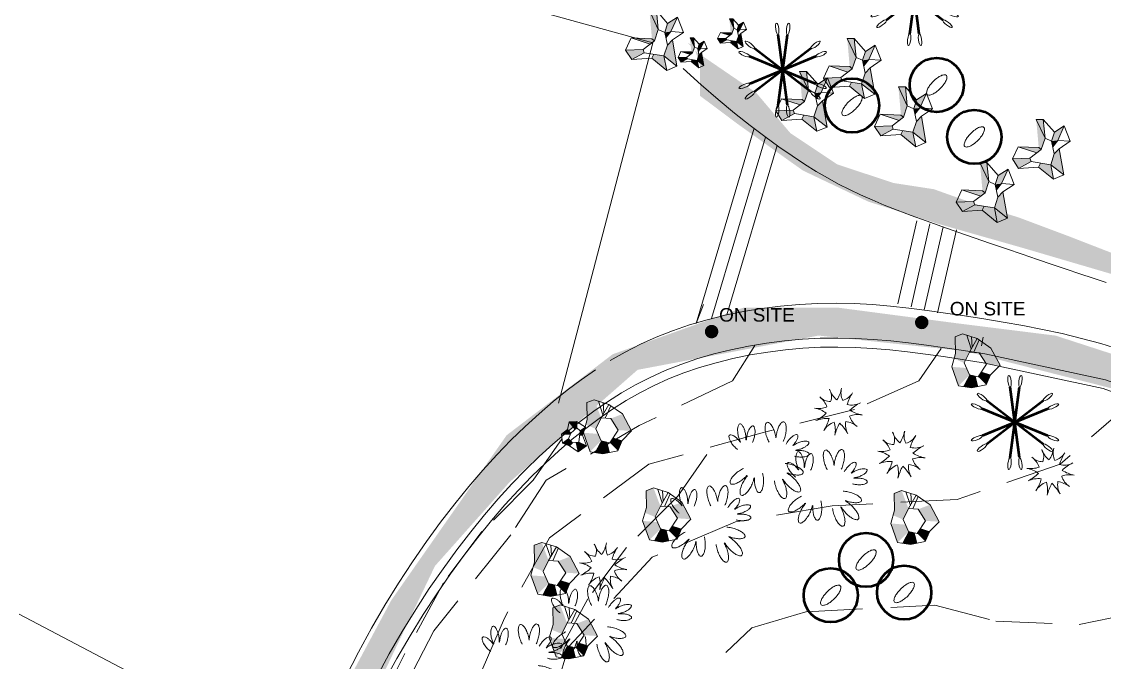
# Model space of a CAD drawing. Header units: inches. Extents: x -1462 to 4132, y -1442 to 2814.
# Drawn here: x 798 to 1758, y 1362 to 1930 of the extents above; entities that cross this region are included whole.
import ezdxf

# ---------------------------------------------------------------- set-up
doc = ezdxf.new("R2010")
doc.units = ezdxf.units.IN
doc.header["$LTSCALE"] = 100
doc.header["$MEASUREMENT"] = 0
doc.linetypes.add('DASHED', pattern=[0.75, 0.5, -0.25])
for name, color, linetype in [('Boulder', 7, 'Continuous'), ('EXIST RIVER RUN', 7, 'Continuous'), ('LIGHTING NOTES', 2, 'Continuous')]:
    doc.layers.add(name, color=color, linetype=linetype)
for name, color, linetype, lineweight in [('Boulders', 32, 'Continuous', 9), ('Contours', 52, 'DASHED', 9), ('Hardscape', 7, 'Continuous', 5), ('Lights', 50, 'Continuous', 0), ('PlantMaterials', 3, 'Continuous', 0), ('PM-Medium', 90, 'Continuous', 20), ('PM-Thick', 83, 'Continuous', 50), ('Walks', 253, 'Continuous', 9)]:
    doc.layers.add(name, color=color, linetype=linetype, lineweight=lineweight)
doc.layers.add('PlantMaterialsCounted', color=3, linetype='Continuous', lineweight=0, plot=False)
doc.styles.add('Arial', font='ARIAL.TTF')

# ---------------------------------------------------------------- blocks, each defined once
blk = doc.blocks.new('PM128')
at = {"layer": 'PM-Medium'}
for centre, radius, start, end in [((-4.56, 3.38), 3.04, 338.7024, 31.9573), ((2.92, 6.73), 5.2, 199.5578, 231.2467), ((-6.13, 6.52), 6.95, 326.4645, 349.6219), ((4.41, 4.24), 3.85, 164.5786, 206.0811), ((-7.01, -0.45), 4.72, 19.0591, 52.5481), ((-1.75, 5.57), 3.29, 223.6592, 270.4042), ((-0.05, 6.11), 3.7, 285.7527, 329.7878), ((11.56, -1.21), 10.03, 147.0384, 163.4946), ((-4.42, 5.93), 5.19, 260.487, 291.1401), ((-6.05, -4.54), 5.4, 51.5853, 81.7036), ((2.98, 5.5), 4, 255.1168, 298.8832), ((8.62, -5.77), 8.62, 115.5532, 134.8182), ((6.97, 7.75), 8.62, 239.1818, 258.4468), ((-9.48, 6.66), 9.72, 297.6269, 314.2723), ((-2.59, -7.47), 6.01, 85.0369, 113.3866), ((-9.64, 0.31), 7.78, 325.0448, 346.6605), ((0.71, -6.66), 4.7, 110.4109, 147.6152), ((-7.01, -4.04), 6.33, 349.8247, 16.3259), ((5.84, -2.77), 4.28, 171.2541, 209.2849), ((0.74, -7.54), 5.49, 51.5942, 80.8654), ((4.24, -5.6), 5, 78.492, 110.832), ((6.65, 0.36), 4.38, 197.0603, 235.1449), ((9.48, -7.78), 10.59, 150.1416, 165.6532), ((-10.13, -12.41), 14.38, 31.658, 43.5027)]:
    blk.add_arc(centre, radius, start, end, dxfattribs=at)
blk = doc.blocks.new('PM161')
at = {"layer": 'PM-Medium'}
for centre, major_axis in [((-0.69, 5.21), (0.098, -0.744)), ((0.69, 5.21), (-0.098, -0.744)), ((-4.17, 3.2), (0.595, -0.457)), ((4.17, 3.2), (-0.595, -0.457)), ((-4.85, 2.01), (0.693, -0.287)), ((4.85, 2.01), (-0.693, -0.287)), ((-4.85, -2.01), (0.693, 0.287)), ((-4.17, -3.2), (0.595, 0.457)), ((4.17, -3.2), (-0.595, 0.457)), ((4.85, -2.01), (-0.693, 0.287)), ((-0.69, -5.21), (0.098, 0.744)), ((0.69, -5.21), (-0.098, 0.744))]:
    blk.add_ellipse(centre, major_axis=major_axis, ratio=0.266667, dxfattribs=at)
at = {"layer": 'PM-Thick'}
for p, q in [((0.59, -4.46), (-0.59, 4.46)), ((-0.59, -4.46), (0.59, 4.46)), ((4.16, -1.72), (-4.16, 1.72)), ((4.16, 1.72), (-4.16, -1.72)), ((3.57, -2.74), (-3.57, 2.74)), ((3.57, 2.74), (-3.57, -2.74))]:
    blk.add_line(p, q, dxfattribs=at)
blk = doc.blocks.new('PM133')
at = {"layer": 'PM-Medium'}
for p, q in [((-4.22, 2.56), (-4.19, 2.63)), ((-3.4, 2.9), (-3.32, 2.92)), ((3.54, 2.07), (3.6, 2.06)), ((3.97, 1.4), (3.99, 1.34)), ((-3.24, -2.36), (-3.15, -2.4)), ((-2.2, -2.74), (-2.12, -2.69)), ((2.01, -2.96), (2.08, -2.89)), ((2.72, -2.06), (2.7, -1.97))]:
    blk.add_line(p, q, dxfattribs=at)
for points in [[(3.54, 2.07, 0.018255), (3.72, 2.27, 0.03717), (4.05, 2.73, 0.049596), (4.23, 3.11, 0.092925), (4.3, 3.48, 0.216628), (4.22, 3.64, 0.216628), (4.06, 3.68, 0.092925), (3.7, 3.56, 0.049596), (3.36, 3.31, 0.03717), (2.97, 2.91, 0.03717), (2.64, 2.46, 0.025462), (2.54, 2.27, 0.092925)], [(3.6, 2.06, -0.048191), (3.94, 2.29, -0.03717), (4.45, 2.53, -0.03717), (4.98, 2.68, -0.049596), (5.4, 2.73, -0.092925), (5.78, 2.67, -0.216628), (5.9, 2.55, -0.216628), (5.89, 2.38, -0.092925), (5.65, 2.08, -0.049596), (5.3, 1.84, -0.03717), (4.79, 1.6, -0.03717), (4.26, 1.44, -0.034586), (3.97, 1.4, -0.092925)], [(3.77, 0.5, 0.027149), (3.99, 0.44, 0.03717), (4.55, 0.37, 0.03717), (5.11, 0.38, 0.049596), (5.52, 0.46, 0.092925), (5.86, 0.64, 0.216628), (5.94, 0.79, 0.216628), (5.88, 0.95, 0.092925), (5.56, 1.16, 0.049596), (5.16, 1.28, 0.03717), (4.6, 1.35, 0.03717), (4.04, 1.34, 0.005518), (3.99, 1.34, 0.092925)], [(-3.76, -1.31, 0.027149), (-4.04, -1.45, 0.03717), (-4.66, -1.88, 0.03717), (-5.22, -2.39, 0.049596), (-5.56, -2.84, 0.092925), (-5.74, -3.32, 0.216628), (-5.69, -3.54, 0.216628), (-5.48, -3.65, 0.092925), (-4.97, -3.58, 0.049596), (-4.46, -3.34, 0.03717), (-3.83, -2.92, 0.03717), (-3.28, -2.4, 0.005518), (-3.24, -2.36, 0.092925)], [(2.7, -1.97, 0.018255), (3.06, -2.09, 0.03717), (3.82, -2.26, 0.049596), (4.41, -2.29, 0.092925), (4.93, -2.16, 0.216628), (5.08, -1.98, 0.216628), (5.05, -1.75, 0.092925), (4.69, -1.36, 0.049596), (4.19, -1.06, 0.03717), (3.46, -0.78, 0.03717), (2.7, -0.61, 0.025462), (2.39, -0.58, 0.092925)], [(-2.2, -2.74, -0.048191), (-2.33, -3.27, -0.03717), (-2.63, -3.96, -0.03717), (-3.03, -4.6, -0.049596), (-3.41, -5.02, -0.092925), (-3.85, -5.29, -0.216628), (-4.08, -5.28, -0.216628), (-4.22, -5.1, -0.092925), (-4.24, -4.58, -0.049596), (-4.11, -4.03, -0.03717), (-3.81, -3.34, -0.03717), (-3.41, -2.7, -0.034586), (-3.15, -2.4, -0.092925)], [(-2.12, -2.69, 0.018255), (-2.12, -3.06, 0.03717), (-2.05, -3.81, 0.049596), (-1.9, -4.36, 0.092925), (-1.62, -4.8, 0.216628), (-1.41, -4.89, 0.216628), (-1.21, -4.79, 0.092925), (-0.96, -4.34, 0.049596), (-0.83, -3.78, 0.03717), (-0.79, -3.03, 0.03717), (-0.87, -2.28, 0.025462), (-0.93, -1.99, 0.092925)], [(0.81, -3.14, 0.027149), (0.86, -3.46, 0.03717), (1.08, -4.21, 0.03717), (1.4, -4.92, 0.049596), (1.73, -5.4, 0.092925), (2.15, -5.74, 0.216628), (2.38, -5.75, 0.216628), (2.55, -5.59, 0.092925), (2.65, -5.06, 0.049596), (2.58, -4.48, 0.03717), (2.37, -3.73, 0.03717), (2.04, -3.02, 0.005518), (2.01, -2.96, 0.092925)], [(2.72, -2.06, -0.048191), (3.2, -2.36, -0.03717), (3.78, -2.88, -0.03717), (4.28, -3.48, -0.049596), (4.57, -3.99, -0.092925), (4.7, -4.51, -0.216628), (4.61, -4.73, -0.216628), (4.39, -4.81, -0.092925), (3.87, -4.67, -0.049596), (3.38, -4.36, -0.03717), (2.79, -3.84, -0.03717), (2.29, -3.24, -0.034586), (2.08, -2.89, -0.092925)]]:
    blk.add_lwpolyline(points, format="xyb", dxfattribs=at)
for centre, radius, start, end in [((-3.44, 4.56), 1.16, 149.6812, 170.9171), ((-4.24, 5.03), 0.23, 100.7892, 149.6812), ((-4.24, 5.03), 0.23, 51.8972, 100.7892), ((-4.82, 4.29), 1.16, 30.6612, 51.8972), ((-5.87, 3.67), 2.38, 19.304, 30.6612), ((-1.84, 3.98), 1.16, 126.0497, 147.2856), ((-2.39, 4.74), 0.23, 77.1577, 126.0497), ((-2.39, 4.74), 0.23, 28.2657, 77.1577), ((-3.21, 4.3), 1.16, 7.0297, 28.2657), ((2.28, 4.67), 2.84, 176.4212, 187.7785), ((0.83, 4.76), 1.39, 155.1853, 176.4212), ((-0.18, 5.23), 0.275, 106.2933, 155.1853), ((-0.18, 5.23), 0.275, 57.4013, 106.2933), ((-0.78, 4.29), 1.39, 36.1653, 57.4013), ((-1.95, 3.44), 2.84, 24.808, 36.1653), ((4.02, 3.62), 2.84, 147.2856, 158.6429), ((2.8, 4.4), 1.39, 126.0497, 147.2856), ((2.14, 5.3), 0.275, 77.1577, 126.0497), ((2.14, 5.3), 0.275, 28.2657, 77.1577), ((1.17, 4.77), 1.39, 7.0297, 28.2657), ((-0.27, 4.6), 2.84, 355.6725, 7.0297), ((-5.67, 3.44), 0.23, 130.0237, 178.9157), ((-4.73, 3.42), 1.16, 178.9157, 200.1517), ((-5.67, 3.44), 0.23, 81.1317, 130.0237), ((-5.81, 2.52), 1.16, 59.8958, 81.1317), ((-6.42, 1.47), 2.38, 48.5385, 59.8958), ((-7.64, 0.08), 4.23, 40.0237, 48.5385), ((-2.24, 4.37), 2.38, 170.9171, 182.2744), ((-0.39, 4.44), 4.23, 182.2744, 190.7892), ((-0.39, 4.44), 4.23, 190.7892, 199.304), ((-7.61, 3.06), 4.23, 10.7892, 19.304), ((-7.61, 3.06), 4.23, 2.2744, 10.7892), ((-5.76, 3.14), 2.38, 354.3509, 2.2744), ((0.9, 2.65), 4.23, 167.1577, 175.6725), ((0.9, 2.65), 4.23, 158.6429, 167.1577), ((-0.82, 3.33), 2.38, 147.2856, 158.6429), ((-6.26, 4.29), 4.23, 338.6429, 347.1577), ((-6.26, 4.29), 4.23, 347.1577, 355.6725), ((-4.42, 4.15), 2.38, 355.6725, 7.0297), ((4.46, 4.97), 5.04, 187.7785, 196.2933), ((4.46, 4.97), 5.04, 196.2933, 204.808), ((-3.95, 2.51), 5.04, 16.2933, 24.808), ((-3.95, 2.51), 5.04, 7.7785, 16.2933), ((6.07, 2.81), 5.04, 167.1577, 175.6725), ((6.07, 2.81), 5.04, 158.6429, 167.1577), ((-2.47, 4.76), 5.04, 338.6429, 347.1577), ((-2.47, 4.76), 5.04, 347.1577, 355.6725), ((-3.59, 3.84), 2.38, 200.1517, 211.5089), ((-2.02, 4.81), 4.23, 211.5089, 220.0237), ((-2.02, 4.81), 4.23, 220.0237, 228.5385), ((-3.24, 3.42), 2.38, 228.5385, 234.3726), ((-7.64, 0.08), 4.23, 35.8404, 40.0237), ((-2.14, 3.83), 2.38, 199.304, 210.3399), ((-0.94, 2.79), 2.38, 175.6725, 176.9372), ((-4.54, 3.61), 2.38, 332.4224, 338.6429), ((2.46, 4.05), 2.84, 204.808, 211.0286), ((-0.42, 3.96), 2.84, 332.4224, 338.6429)]:
    blk.add_arc(centre, radius, start, end, dxfattribs=at)
blk = doc.blocks.new('PM106')
at = {"layer": 'PM-Medium'}
blk.add_lwpolyline([(2.12, 2.12, 0.214975), (1.77, 2.26, 0.093486), (0.95, 2.05, 0.050152), (0.16, 1.58, 0.03764), (-0.78, 0.78, 0.03764), (-1.58, -0.16, 0.050152), (-2.05, -0.95, 0.093486), (-2.26, -1.77, 0.214975), (-2.12, -2.12, 0.214975), (-1.77, -2.26, 0.093486), (-0.95, -2.05, 0.050152), (-0.16, -1.58, 0.03764), (0.78, -0.78, 0.03764), (1.58, 0.16, 0.050152), (2.05, 0.95, 0.093486), (2.26, 1.77, 0.214975)], format="xyb", close=True, dxfattribs=at)
at = {"layer": 'PM-Thick'}
blk.add_circle((0, 0), 6, dxfattribs=at)
blk = doc.blocks.new('LIGHT001')
at = {"layer": 'Lights'}
for points in [[(0, 0), (-2.85, 0.93), (0, 0), (-3, 0)], [(0, 0), (-3, 0), (0, 0), (-2.85, -0.93)], [(0, 0), (-2.43, 1.76), (0, 0), (-2.85, 0.93)], [(0, 0), (-2.85, -0.93), (0, 0), (-2.43, -1.76)], [(0, 0), (-1.76, 2.43), (0, 0), (-2.43, 1.76)], [(0, 0), (-2.43, -1.76), (0, 0), (-1.76, -2.43)], [(0, 0), (-0.93, 2.85), (0, 0), (-1.76, 2.43)], [(0, 0), (-1.76, -2.43), (0, 0), (-0.93, -2.85)], [(0, 0), (0, 3), (0, 0), (-0.93, 2.85)], [(0, 0), (-0.93, -2.85), (0, 0), (0, -3)], [(0, 0), (0.93, 2.85), (0, 0), (0, 3)], [(0, 0), (1.76, 2.43), (0, 0), (0.93, 2.85)], [(0, 0), (2.43, 1.76), (0, 0), (1.76, 2.43)], [(0, 0), (2.85, 0.93), (0, 0), (2.43, 1.76)], [(0, 0), (3, 0), (0, 0), (2.85, 0.93)], [(0, 0), (2.43, -1.76), (0, 0), (2.85, -0.93)], [(0, 0), (1.76, -2.43), (0, 0), (2.43, -1.76)], [(0, 0), (0.93, -2.85), (0, 0), (1.76, -2.43)], [(0, 0), (0, -3), (0, 0), (0.93, -2.85)], [(0, 0), (2.85, -0.93), (0, 0), (3, 0)]]:
    blk.add_solid(points, dxfattribs=at)
blk = doc.blocks.new('BOULDER001')
at = {"layer": 'Boulders'}
for p, q in [((-3.53, 3.84), (0.24, 5.84)), ((0.24, 5.84), (2.37, 3.77)), ((-5.65, 0.8), (-3.53, 3.84)), ((0.05, 2.87), (-2.51, 1.21)), ((2.85, 1.01), (0.05, 2.87)), ((2.37, 3.77), (4.64, 2.8)), ((4.64, 2.8), (5.31, -0.51)), ((-6.67, -2.45), (-5.65, 0.8)), ((-5.65, 0.8), (-2.66, -0.93)), ((-5.35, 1.23), (-2.59, 0.01)), ((-2.51, 1.21), (-2.66, -0.93)), ((2.42, -0.93), (2.85, 1.01)), ((-6.37, -1.51), (-3.36, -0.52)), ((-3.74, -0.3), (-6.04, -0.44)), ((-2.66, -0.93), (-0.24, -2.1)), ((-0.24, -2.1), (2.42, -0.93)), ((5.31, -0.51), (4.83, -3.34)), ((-6.04, -4.1), (-6.67, -2.45)), ((-2.32, -4.03), (-6.04, -4.1)), ((0.63, -4.86), (-2.32, -4.03)), ((4.83, -3.34), (0.63, -4.86))]:
    blk.add_line(p, q, dxfattribs=at)
for points in [[(-3.53, 3.84), (0.24, 5.84), (-2.51, 1.21), (0.05, 2.87)], [(2.37, 3.77), (4.64, 2.8), (1.73, 1.75), (2.85, 1.01)], [(2.42, -0.93), (5.01, -2.31), (2.72, 0.44), (5.31, -0.51)], [(2.72, 0.44), (5.31, -0.51), (5, 1.02)], [(-6.67, -2.45), (-6.04, -4.1), (-2.66, -0.93), (-0.24, -2.1)], [(-6.04, -4.1), (-0.24, -2.1), (-2.32, -4.03), (-1.18, -4.35)], [(0.63, -4.86), (4.83, -3.34), (0.89, -1.6), (2.42, -0.93)]]:
    blk.add_solid(points, dxfattribs=at)
blk = doc.blocks.new('BOULDER004')
at = {"layer": 'Boulders'}
for p, q in [((-0.29, 4.41), (2.55, 6.57)), ((2.55, 6.57), (2.46, 2.29)), ((2.55, 6.57), (5.18, 4.59)), ((-5.72, 1.14), (-3.54, 4.44)), ((-2.53, 0.9), (-5.72, 1.14)), ((-4.07, -1.76), (-5.72, 1.14)), ((-3.54, 4.44), (-0.7, 1.94)), ((-3.54, 4.44), (-0.29, 4.41)), ((-2.53, 0.9), (-0.08, 2.29)), ((-2.3, -1.58), (-2.53, 0.9)), ((-0.08, 2.29), (-0.29, 4.41)), ((-0.08, 2.29), (3.49, 2.29)), ((3.79, 0.46), (0.1, -3.08)), ((6.71, 0.22), (3.41, -1.73)), ((3.49, 2.29), (5.18, 4.59)), ((3.49, 2.29), (3.79, 0.46)), ((3.79, 0.46), (6.71, 0.22)), ((5.18, 4.59), (6.71, 0.22)), ((-2.3, -1.58), (-4.07, -1.76)), ((-2.8, -6.21), (-4.07, -1.76)), ((-2.8, -6.21), (-0.82, -2.51)), ((0.1, -3.08), (-2.3, -1.58)), ((0.1, -3.08), (1.78, -6.48)), ((3.41, -1.73), (1.78, -6.48)), ((3.41, -1.73), (2.22, -1.05)), ((1.78, -6.48), (-2.8, -6.21))]:
    blk.add_line(p, q, dxfattribs=at)
for points in [[(2.55, 6.57), (5.18, 4.59), (2.46, 2.29), (3.49, 2.29)], [(-2.53, 0.9), (-2.3, -1.58), (-5.72, 1.14), (-4.07, -1.76)], [(-3.54, 4.44), (-0.29, 4.41), (-0.7, 1.94), (-0.08, 2.29)], [(3.79, 0.46), (2.22, -1.05), (6.71, 0.22), (3.41, -1.73)], [(0.1, -3.08), (-0.82, -2.51), (1.78, -6.48), (-2.8, -6.21)]]:
    blk.add_solid(points, dxfattribs=at)
blk = doc.blocks.new('BOULDER008')
at = {"layer": 'Boulders'}
for p, q in [((-2.26, 2.44), (1.78, 6.74)), ((1.7, 3.07), (1.78, 6.74)), ((1.7, 3.07), (3.9, 5.51)), ((1.78, 6.74), (3.9, 5.51)), ((3.9, 5.51), (3.73, 1.21)), ((-6.99, 0.32), (-5.1, 3.41)), ((-5.1, 3.41), (-2.26, 2.44)), ((-3.55, 1.09), (-5.1, 3.41)), ((-0.68, 2.24), (-2.26, 2.44)), ((1.7, 3.07), (-0.68, 2.24)), ((3.73, -0.83), (1.7, 3.07)), ((-6.99, 0.32), (-3.55, 1.09)), ((-4.55, -0.6), (-6.99, 0.32)), ((-4.55, -0.6), (-2.6, 0.09)), ((-3.55, 1.09), (-1.77, 1.03)), ((-0.68, 2.24), (-2.6, 0.09)), ((-2.6, 0.09), (-2.26, -1.46)), ((3.73, 1.21), (2.75, 1.06)), ((3.73, 1.21), (6.6, -2.12)), ((-5.33, -4.29), (-4.55, -0.6)), ((-2.26, -1.46), (-5.33, -4.29)), ((-4.41, -5.53), (-2.26, -1.46)), ((-2.26, -1.46), (0.26, -0.6)), ((0.23, -1.34), (0.26, -0.6)), ((2.84, -5.1), (0.23, -1.34)), ((0.26, -0.6), (3.33, -1.49)), ((2.84, -5.1), (1.42, -0.93)), ((3.33, -1.49), (3.73, -0.83)), ((3.33, -1.49), (5.74, -4.49)), ((3.73, -0.83), (6.6, -2.12)), ((6.6, -2.12), (5.74, -4.49)), ((-4.41, -5.53), (-5.33, -4.29)), ((5.74, -4.49), (2.84, -5.1))]:
    blk.add_line(p, q, dxfattribs=at)
for points in [[(-2.26, 2.44), (-0.68, 2.24), (1.78, 6.74), (1.7, 3.07)], [(1.7, 3.07), (3.9, 5.51), (2.75, 1.06), (3.73, 1.21)], [(-6.99, 0.32), (-4.55, -0.6), (-3.55, 1.09), (-2.6, 0.09)], [(-3.55, 1.09), (-2.6, 0.09), (-1.77, 1.03)], [(-2.26, -1.46), (-4.41, -5.53), (-5.33, -4.29)], [(-2.26, -1.46), (-4.41, -5.53), (0.26, -0.6), (0.23, -1.34)], [(1.42, -0.93), (0.26, -0.6), (2.84, -5.1), (0.23, -1.34)], [(3.73, -0.83), (3.33, -1.49), (6.6, -2.12), (5.74, -4.49)]]:
    blk.add_solid(points, dxfattribs=at)

msp = doc.modelspace()

# ---------------------------------------------------------------- hatches: boundary and pattern name
at = {"layer": 'EXIST RIVER RUN'}
h = msp.add_hatch(dxfattribs=at)
h.set_pattern_fill('AR-CONC', color=34, scale=5, style=0)
h.set_pattern_definition([(50, (0, 0), (35.863, -3.1376), [3.75, -41.25]), (355, (0, 0), (-6.93757, 37.6096), [3, -33]), (100.4514, (2.99, -0.26), (28.92547, 34.47198), [3.187, -35.0571]), (46.1842, (0, 10), (53.36205, -8.27595), [5.625, -61.875]), (96.6356, (4.447, 9.31), (46.7331, 48.7059), [4.7805, -52.5857]), (351.1842, (0, 10), (46.7331, 48.7059), [4.5, -49.5]), (21, (5, 7.5), (29.84535, -20.13094), [3.75, -41.25]), (326, (5, 7.5), (12.16577, 36.2575), [3, -33]), (71.4514, (7.487, 5.822), (42.01113, 16.12652), [3.187, -35.0571]), (37.5, (0, 0), (0.60799, 16.64469), [0, -32.6, 0, -33.5, 0, -33.125]), (7.5, (0, 0), (13.15348, 19.72059), [0, -19.1, 0, -31.85, 0, -12.625]), (327.5, (-11.15, 0), (26.69112, -1.127744), [0, -12.5, 0, -39, 0, -51.75]), (317.5, (-16.15, 0), (29.1593, 5.00525), [0, -16.25, 0, -25.9, 0, -36.75])])
h.paths.add_polyline_path([(1396.81, 1902.89), (1449.31, 1866.99), (1479.71, 1831.1), (1521.16, 1803.49), (1570.9, 1786.93), (1606.83, 1781.41), (1645.52, 1767.6), (1681.44, 1756.56), (1725.66, 1739.99), (1775.4, 1720.67), (1811.32, 1704.1), (1841.72, 1693.06), (1874.88, 1684.77), (1908.05, 1673.73), (1941.21, 1654.4), (1971.6, 1635.08), (1960.55, 1607.47), (1957.79, 1612.99), (1872.12, 1668.21), (1780.93, 1701.34), (1686.97, 1728.95), (1609.59, 1751.04), (1548.8, 1770.36), (1490.76, 1797.97), (1432.73, 1839.39), (1399.57, 1864.23), (1399.57, 1891.84), (1394.04, 1908.41), (1388.52, 1911.17)])
h.paths.add_polyline_path([(2010.29, 1394.87), (1946.73, 1510.83), (1808.56, 1593.66), (1634.46, 1637.84), (1504.58, 1651.64), (1344.3, 1621.27), (1231, 1521.88), (1164.68, 1447.33), (1106.65, 1325.85), (1070.72, 1237.5), (1037.56, 1149.15), (1001.63, 986.26), (998.87, 950.36), (976.76, 964.17), (1012.69, 1138.11), (1062.43, 1298.24), (1125.99, 1416.96), (1228.24, 1563.29), (1322.19, 1635.08), (1438.26, 1676.49), (1521.16, 1676.49), (1626.17, 1662.69), (1714.6, 1651.64), (1825.14, 1615.75), (1908.05, 1563.29), (1977.13, 1508.07), (2007.53, 1452.85), (2018.58, 1405.92), (2007.53, 1397.64)])

# ---------------------------------------------------------------- linework, layer by layer
at = {"layer": 'Contours'}
for points in [[(1448.27, 1642.9), (1428.34, 1611.62), (1345.8, 1571.8), (1263.25, 1523.45), (1231.94, 1475.1), (1163.62, 1389.78), (1118.08, 1301.62), (1098.15, 1187.86), (1101, 1096.85), (1109.54, 1028.59), (1109.54, 977.4), (1095.3, 903.46), (1092.46, 849.42), (1103.84, 784.01), (1095.3, 747.04), (1072.53, 727.13)], [(1613.37, 1640.06), (1593.44, 1611.62), (1536.51, 1586.02), (1456.81, 1566.11), (1354.33, 1537.67), (1266.09, 1472.26), (1226.24, 1401.16), (1172.16, 1276.02), (1160.77, 1207.77), (1163.62, 1094.01), (1177.85, 1022.91), (1175.01, 943.27), (1155.08, 852.26), (1132.31, 778.32), (1129.46, 724.28), (1157.93, 624.74), (1169.31, 553.64), (1155.08, 510.98), (1106.69, 471.17), (1075.38, 465.48)], [(1787, 1631.52), (1784.15, 1594.55), (1718.69, 1537.67), (1627.6, 1506.39), (1516.58, 1500.7), (1431.19, 1486.48), (1357.18, 1455.19), (1283.17, 1375.56), (1246.17, 1253.27), (1243.32, 1170.79), (1246.17, 1105.38), (1263.25, 1025.75), (1257.55, 937.58), (1246.17, 877.86), (1217.7, 795.38), (1200.62, 721.44), (1263.25, 619.06), (1314.48, 545.11), (1314.48, 474.01), (1294.56, 388.69), (1297.4, 383)], [(1277.48, 1560.42), (1251.86, 1523.45), (1206.32, 1477.95), (1172.16, 1432.44), (1138, 1369.87), (1092.46, 1278.87), (1061.15, 1202.08), (1044.07, 1085.47), (1044.07, 1037.13), (1044.07, 980.24), (1044.07, 940.43), (1038.37, 911.99), (1029.83, 894.92)], [(1405.57, 1546.2), (1379.95, 1509.23), (1334.41, 1463.73), (1300.25, 1418.22), (1266.09, 1355.65), (1220.55, 1264.65), (1189.24, 1187.86), (1172.16, 1071.25), (1172.16, 1022.91), (1172.16, 966.02), (1172.16, 926.21), (1166.47, 897.77), (1157.93, 880.7)], [(1428.34, 445.57), (1425.5, 528.05), (1419.8, 579.24), (1391.34, 636.12), (1360.03, 687.31), (1328.72, 758.41), (1342.95, 823.82), (1351.49, 892.08), (1348.64, 940.43), (1340.1, 991.62), (1334.41, 1014.37), (1337.26, 1048.5), (1348.64, 1116.76), (1337.26, 1190.7), (1334.41, 1221.99), (1368.57, 1318.68), (1445.42, 1392.63), (1493.81, 1406.85), (1607.67, 1412.53), (1661.76, 1398.31), (1735.76, 1395.47), (1832.54, 1415.38), (1866.7, 1449.51), (1940.71, 1529.14)]]:
    msp.add_lwpolyline(points, dxfattribs=at)
at = {"layer": 'Hardscape', "color": 7}
for points in [[(1112.75, 1348.6), (1124.07, 1369.35), (1135.72, 1389.41), (1147.62, 1408.74), (1159.7, 1427.28), (1171.9, 1444.99), (1184.15, 1461.81), (1196.37, 1477.71), (1208.58, 1492.7), (1220.75, 1506.83), (1232.9, 1520.14), (1245.03, 1532.65), (1257.14, 1544.42), (1269.23, 1555.47), (1281.31, 1565.85), (1293.36, 1575.56), (1305.43, 1584.62), (1317.59, 1593.03), (1329.91, 1600.81), (1342.47, 1607.98), (1355.36, 1614.57), (1368.66, 1620.58), (1382.46, 1626.04), (1396.83, 1630.95), (1411.72, 1635.32), (1427.03, 1639.12), (1442.64, 1642.35), (1458.47, 1644.98), (1474.39, 1647.02), (1490.31, 1648.45), (1506.12, 1649.26), (1521.78, 1649.45), (1537.36, 1649.09), (1552.94, 1648.22), (1568.59, 1646.9), (1584.39, 1645.2), (1600.38, 1643.17), (1616.65, 1640.87), (1633.24, 1638.38), (1650.14, 1635.73), (1652.08, 1635.41)], [(1119.82, 1344.87), (1131.04, 1365.43), (1142.59, 1385.31), (1154.38, 1404.46), (1166.35, 1422.83), (1178.43, 1440.36), (1190.55, 1457.02), (1202.65, 1472.74), (1214.71, 1487.56), (1226.74, 1501.52), (1238.73, 1514.65), (1250.69, 1527), (1262.63, 1538.59), (1274.54, 1549.48), (1286.43, 1559.7), (1298.28, 1569.25), (1310.11, 1578.13), (1322, 1586.35), (1334.03, 1593.95), (1346.28, 1600.94), (1358.83, 1607.36), (1371.78, 1613.21), (1385.23, 1618.53), (1399.25, 1623.33), (1413.81, 1627.6), (1428.8, 1631.32), (1444.11, 1634.48), (1459.63, 1637.07), (1475.25, 1639.07), (1490.87, 1640.47), (1506.37, 1641.26), (1521.74, 1641.45), (1537.04, 1641.09), (1552.38, 1640.24), (1567.83, 1638.94), (1583.45, 1637.26), (1599.32, 1635.24), (1615.5, 1632.96), (1632.03, 1630.47), (1648.87, 1627.83), (1650.6, 1627.54)]]:
    msp.add_lwpolyline(points, dxfattribs=at)
at = {"layer": 'Hardscape'}
for points in [[(1652.08, 1635.41), (1758.94, 1612.38), (1794.47, 1599.71)], [(1650.4, 1627.59), (1756.75, 1604.67), (1790.97, 1592.46)]]:
    msp.add_lwpolyline(points, dxfattribs=at)
at = {"layer": 'Walks'}
for points in [[(581.09, 1976.76), (742.41, 2081.23), (1357.84, 1911.09), (1274.19, 1591.7)], [(1759.69, 1698.7), (1748.16, 1702.54), (1736.34, 1706.49), (1724.18, 1710.56), (1711.64, 1714.77), (1698.66, 1719.14), (1685.2, 1723.68), (1671.24, 1728.4), (1656.94, 1733.27), (1642.49, 1738.23), (1628.06, 1743.25), (1613.85, 1748.26), (1600.05, 1753.22), (1586.83, 1758.09), (1574.4, 1762.81), (1562.87, 1767.37), (1552.1, 1771.85), (1541.89, 1776.38), (1532.05, 1781.06), (1522.36, 1786.02), (1512.62, 1791.38), (1502.64, 1797.25), (1492.21, 1803.75), (1481.15, 1810.99), (1469.44, 1819.05), (1457.05, 1827.99), (1443.99, 1837.9), (1430.24, 1848.82), (1415.79, 1860.85), (1400.63, 1874.04), (1384.76, 1888.46)], [(1447.45, 1835.51), (1396.05, 1662.47), (1402.76, 1679.21)], [(1457.62, 1827.59), (1409.82, 1666.66)], [(1467.93, 1820.14), (1423.31, 1669.95)], [(1591.66, 1753.43), (1574.9, 1679.75)], [(1603.36, 1750.77), (1586.6, 1677.08)], [(1615.07, 1748.1), (1598.3, 1674.42)], [(1626.77, 1745.44), (1610.01, 1671.76)], [(1320.01, 1629.44), (1333.2, 1636.98), (1346.76, 1643.91), (1360.76, 1650.24), (1375.27, 1655.97), (1390.33, 1661.12), (1405.88, 1665.68), (1421.82, 1669.64), (1438.05, 1673), (1454.48, 1675.73), (1471, 1677.85), (1487.52, 1679.33), (1503.95, 1680.17), (1520.21, 1680.37), (1536.34, 1680), (1552.4, 1679.1), (1568.46, 1677.75), (1584.59, 1676.01), (1600.85, 1673.95), (1617.3, 1671.62), (1634.01, 1669.11), (1651.03, 1666.44), (1668.27, 1663.59), (1685.66, 1660.49), (1703.11, 1657.1), (1720.53, 1653.34), (1737.82, 1649.18), (1754.91, 1644.54), (1771.69, 1639.38)], [(1650.42, 1650.32), (1648.95, 1642.46)], [(1085.8, 1349.23), (1096.94, 1371), (1108.47, 1392.12), (1120.33, 1412.54), (1132.44, 1432.22), (1144.75, 1451.11), (1157.19, 1469.15), (1169.68, 1486.31), (1182.17, 1502.55), (1194.65, 1517.89), (1207.12, 1532.37), (1219.59, 1546.02), (1232.05, 1558.88), (1244.51, 1570.98), (1256.96, 1582.36), (1269.41, 1593.06), (1281.88, 1603.11), (1294.42, 1612.52), (1307.1, 1621.29)], [(796.21, 1404.76), (1053.12, 1269.33)]]:
    msp.add_lwpolyline(points, dxfattribs=at)

# ---------------------------------------------------------------- block references
at = {"layer": 'Boulder', "ltscale": 2}
for name, p, xscale, yscale, zscale, rotation in [('BOULDER008', (1361.86, 1912.35), 4, 4, 4, 233.106098873973), ('BOULDER008', (1429.21, 1918.79), 2, 2, 2, 233.106098873973), ('BOULDER008', (1394.29, 1901.99), 2, 2, 2, 233.106098873973), ('BOULDER008', (1537.12, 1887.57), 4, 4, 4, 233.106098873973), ('BOULDER008', (1494.88, 1858.43), 4, 4, 4, 233.106098873973), ('BOULDER008', (1582.53, 1844.68), 4, 4, 4, 233.106098873973), ('BOULDER008', (1704.63, 1815.92), 4, 4, 4, 233.106098873973), ('BOULDER008', (1654.77, 1777.59), 4, 4, 4, 233.106098873973), ('BOULDER001', (1642.1, 1626.44), 4, 4, 4, 270), ('BOULDER001', (1315.65, 1568.04), 4, 4, 4, 270), ('BOULDER004', (1288.04, 1561.77), 2, 2, 2, 39.14917937253568), ('BOULDER001', (1368.18, 1489.85), 4, 4, 4, 270), ('BOULDER001', (1588.08, 1487.58), 4, 4, 4, 270), ('BOULDER001', (1269.1, 1441.62), 4, 4, 4, 270), ('BOULDER001', (1285.45, 1386.24), 4, 4, 4, 270)]:
    msp.add_blockref(name, p, dxfattribs=dict(at, xscale=xscale, yscale=yscale, zscale=zscale, rotation=rotation))
at = {"layer": 'Lights', "color": 3, "xscale": 2, "yscale": 2, "zscale": 2}
for p in [(1409.89, 1655.15), (1596.08, 1663.3)]:
    msp.add_blockref('LIGHT001', p, dxfattribs=at)
at = {"layer": 'PlantMaterials', "color": 46}
for name, p, xscale, yscale, zscale in [('PM106', (1609.43, 1873.84), 4, 4, 4), ('PM106', (1534.36, 1855.63), 4, 4, 4), ('PM106', (1642.68, 1827.77), 4, 4, 4), ('PM128', (1522.25, 1584.03), 4, 4, 4), ('PM133', (1460.62, 1541.75), 6, 6, 6), ('PM128', (1578.17, 1545.94), 4, 4, 4), ('PM133', (1512.22, 1517.2), 6, 6, 6), ('PM128', (1710.32, 1530.7), 4, 4, 4), ('PM133', (1409.01, 1485.28), 6, 6, 6), ('PM106', (1546.79, 1452.75), 4, 4, 4), ('PM128', (1313.85, 1446.91), 4, 4, 4), ('PM106', (1515.47, 1421.44), 4, 4, 4), ('PM106', (1580.53, 1423.85), 4, 4, 4), ('PM133', (1303.35, 1396.9), 6, 6, 6), ('PM133', (1241.92, 1362.53), 6, 6, 6)]:
    msp.add_blockref(name, p, dxfattribs=dict(at, xscale=xscale, yscale=yscale, zscale=zscale))
at = {"layer": 'PlantMaterialsCounted', "color": 46, "xscale": 7, "yscale": 7, "zscale": 7}
for p in [(1589.78, 1950.5), (1472.87, 1887.01), (1678.73, 1574.68)]:
    msp.add_blockref('PM161', p, dxfattribs=at)

# ---------------------------------------------------------------- texts
at = {"layer": 'LIGHTING NOTES', "ltscale": 2, "style": 'Arial'}
for p in [(1621, 1669.5), (1416.5, 1664)]:
    msp.add_text('ON SITE', height=12, dxfattribs=at).set_placement(p)

doc.saveas('drawing.dxf')
